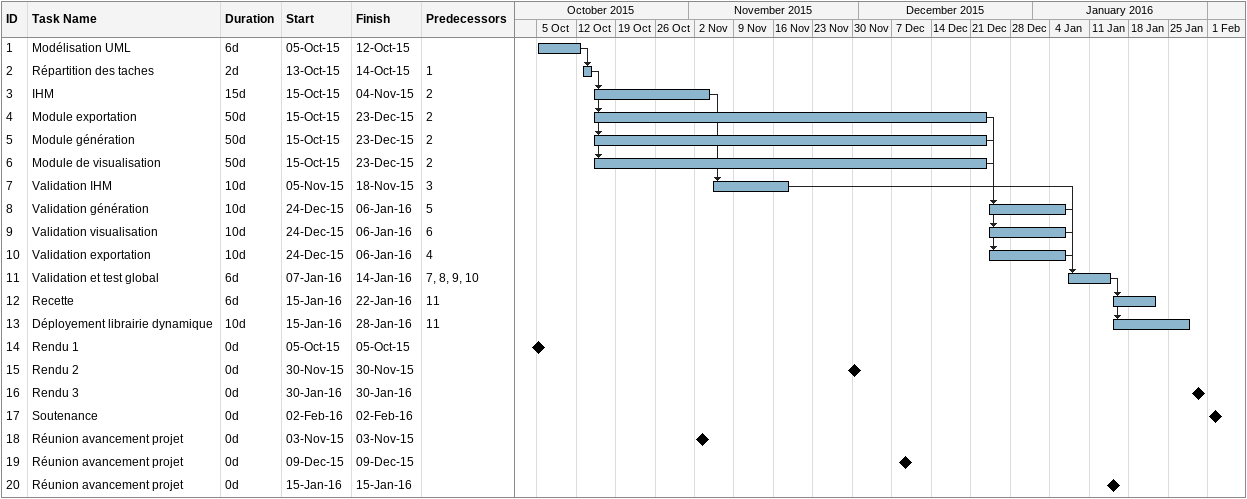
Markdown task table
| ID | Task | Duration | Start | Finish | Predecessors |
|---|---|---|---|---|---|
| 1 | Modélisation UML | 6d | 2015-10-05 | 2015-10-12 |  |
| 2 | Répartition des taches | 2d | 2015-10-13 | 2015-10-14 | 1 |
| 3 | IHM | 15d | 2015-10-15 | 2015-11-04 | 2 |
| 4 | Module exportation | 50d | 2015-10-15 | 2015-12-23 | 2 |
| 5 | Module génération | 50d | 2015-10-15 | 2015-12-23 | 2 |
| 6 | Module de visualisation | 50d | 2015-10-15 | 2015-12-23 | 2 |
| 7 | Validation IHM | 10d | 2015-11-05 | 2015-11-18 | 3 |
| 8 | Validation génération | 10d | 2015-12-24 | 2016-01-06 | 5 |
| 9 | Validation visualisation | 10d | 2015-12-24 | 2016-01-06 | 6 |
| 10 | Validation exportation | 10d | 2015-12-24 | 2016-01-06 | 4 |
| 11 | Validation et test global | 6d | 2016-01-07 | 2016-01-14 | 7, 8, 9, 10 |
| 12 | Recette | 6d | 2016-01-15 | 2016-01-22 | 11 |
| 13 | Déployement librairie dynamique | 10d | 2016-01-15 | 2016-01-28 | 11 |
| 14 | Rendu 1 | 0d | 2015-10-05 | 2015-10-05 |  |
| 15 | Rendu 2 | 0d | 2015-11-30 | 2015-11-30 |  |
| 16 | Rendu 3 | 0d | 2016-01-30 | 2016-01-30 |  |
| 17 | Soutenance | 0d | 2016-02-02 | 2016-02-02 |  |
| 18 | Réunion avancement projet | 0d | 2015-11-03 | 2015-11-03 |  |
| 19 | Réunion avancement projet | 0d | 2015-12-09 | 2015-12-09 |  |
| 20 | Réunion avancement projet | 0d | 2016-01-15 | 2016-01-15 |  |
